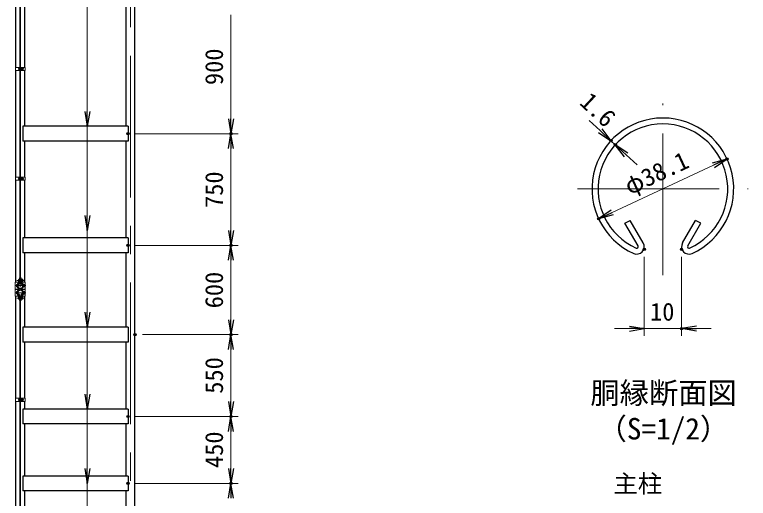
# Model space of a CAD drawing. Units: millimetres, scale not verified, with parts at other scales. Extents: x -10499 to 10501, y -7424 to 7426.
# Drawn here: x -2512 to 2418, y -2494 to 756 of the extents above; entities that cross this region are included whole.
import ezdxf
from ezdxf.enums import TextEntityAlignment as Align

# ---------------------------------------------------------------- set-up
doc = ezdxf.new("R2010")
doc.units = ezdxf.units.MM
doc.header["$LTSCALE"] = 30
doc.header["$PDMODE"] = 32
doc.header["$PDSIZE"] = 15
doc.linetypes.add('USER1', pattern=[50.8, 31.75, -6.35, 6.35, -6.35])
for name, color, linetype, lineweight in [('0-1_D-STR1', 1, 'Continuous', 25), ('0-4_D-BMK', 2, 'USER1', 13), ('0-5_D-STR3', 3, 'Continuous', 13), ('0-7_D-STR-DIM', 7, 'Continuous', 13), ('0-A_D-TTL-TXT', 7, 'Continuous', 13), ('0-B_D-STR-TXT', 7, 'Continuous', 13)]:
    doc.layers.add(name, color=color, linetype=linetype, lineweight=lineweight)
doc.layers.add('0-8_0', color=7, linetype='Continuous')
doc.layers.add('0-9_Defpoints', color=8, linetype='Continuous')
doc.styles.add('ＭＳ ゴシック', font='')
doc.styles.get('ＭＳ ゴシック').set_extended_font_data('MS Gothic')

# ---------------------------------------------------------------- blocks, each defined once
blk = doc.blocks.new('_Open')
at = {"layer": '0-8_0'}
blk.add_line((-30, 5), (0, 0), dxfattribs=at)
blk.add_lwpolyline([(-30, -5), (0, 0), (-30, 0)], dxfattribs=at)

msp = doc.modelspace()

# ---------------------------------------------------------------- linework, layer by layer
at = {"layer": '0-1_D-STR1'}
for p, q in [((-1704.23, -4994.43), (-1704.23, 4314.57)), ((-2504.73, 401.07), (-2504.73, 1117.07)), ((-2444.23, 401.07), (-2444.23, 805.57)), ((-1764.73, 805.57), (-1764.73, 5.57)), ((-2504.73, -335.93), (-2504.73, 380.07)), ((-2444.23, 5.57), (-2444.23, 380.07)), ((-1750.48, 5.57), (-2458.48, 5.57)), ((-2458.48, 5.57), (-2458.48, -94.43)), ((-1750.48, 5.57), (-1750.48, -94.43)), ((-1750.48, -94.43), (-2458.48, -94.43)), ((-2444.23, -335.93), (-2444.23, -94.43)), ((-1764.73, -94.43), (-1764.73, -744.43)), ((-2504.73, -1042.88), (-2504.73, -356.93)), ((-2444.23, -744.43), (-2444.23, -356.93)), ((1588.87, -646.51), (1623.6, -626.45)), ((1711.33, -778.41), (1623.6, -626.45)), ((1975.54, -778.41), (2063.27, -626.45)), ((2098.01, -646.51), (2063.27, -626.45)), ((1676.6, -798.46), (1588.87, -646.51)), ((2010.28, -798.46), (2098.01, -646.51)), ((-1750.48, -744.43), (-2458.48, -744.43)), ((-2458.48, -744.43), (-2458.48, -844.43)), ((-1750.48, -744.43), (-1750.48, -844.43)), ((-1750.48, -844.43), (-2458.48, -844.43)), ((-2444.23, -1042.88), (-2444.23, -844.43)), ((-1764.73, -844.43), (-1764.73, -1344.43)), ((-2481.15, -1050.05), (-2484.66, -1056.13)), ((-2484.66, -1056.13), (-2483.27, -1056.93)), ((-2479.76, -1050.85), (-2483.27, -1056.93)), ((-2469.19, -1050.85), (-2465.68, -1056.93)), ((-2467.8, -1050.05), (-2464.29, -1056.13)), ((-2464.29, -1056.13), (-2465.68, -1056.93)), ((-2504.73, -1090.98), (-2504.73, -1087.88)), ((-2484.66, -1122.74), (-2483.27, -1121.93)), ((-2481.15, -1128.81), (-2484.66, -1122.74)), ((-2479.76, -1128.01), (-2483.27, -1121.93)), ((-2469.19, -1128.01), (-2465.68, -1121.93)), ((-2467.8, -1128.81), (-2464.29, -1122.74)), ((-2464.29, -1122.74), (-2465.68, -1121.93)), ((-2444.23, -1090.98), (-2444.23, -1087.88)), ((-2504.73, -1821.93), (-2504.73, -1135.98)), ((-2444.23, -1344.43), (-2444.23, -1135.98)), ((-1750.48, -1344.43), (-2458.48, -1344.43)), ((-2458.48, -1344.43), (-2458.48, -1444.43)), ((-1750.48, -1344.43), (-1750.48, -1444.43)), ((-1750.48, -1444.43), (-2458.48, -1444.43)), ((-2444.23, -1821.93), (-2444.23, -1444.43)), ((-1764.73, -1444.43), (-1764.73, -1894.43)), ((-2504.73, -2558.93), (-2504.73, -1842.93)), ((-2444.23, -1894.43), (-2444.23, -1842.93)), ((-1750.48, -1894.43), (-2458.48, -1894.43)), ((-2458.48, -1894.43), (-2458.48, -1994.43)), ((-1750.48, -1894.43), (-1750.48, -1994.43)), ((-1750.48, -1994.43), (-2458.48, -1994.43)), ((-2444.23, -2344.43), (-2444.23, -1994.43)), ((-1764.73, -1994.43), (-1764.73, -2344.43)), ((-1750.48, -2344.43), (-2458.48, -2344.43)), ((-2458.48, -2344.43), (-2458.48, -2444.43)), ((-1750.48, -2344.43), (-1750.48, -2444.43)), ((-1750.48, -2444.43), (-2458.48, -2444.43)), ((-2444.23, -2558.93), (-2444.23, -2444.43)), ((-1764.73, -2444.43), (-1764.73, -2794.43))]:
    msp.add_line(p, q, dxfattribs=at)
for centre, radius, start, end in [((1843.44, -415.18), 476.25, 294.32478, 245.67522), ((1843.44, -415.18), 436.14, 294.32478, 245.67522), ((1667.92, -803.47), 50.13, 245.67522, 30), ((2018.96, -803.47), 50.13, 150, 294.32478), ((1667.92, -803.47), 10.03, 245.67522, 30), ((2018.96, -803.47), 10.03, 150, 294.32478), ((-2474.48, -1065.38), 19.05, 114.32478, 65.67522), ((-2474.48, -1065.38), 17.45, 114.32478, 65.67522), ((-2481.5, -1049.85), 2, 330, 114.32478), ((-2481.5, -1049.85), 0.401, 330, 114.32478), ((-2467.46, -1049.85), 2, 65.67522, 210), ((-2467.46, -1049.85), 0.401, 65.67522, 210), ((-2474.48, -1113.48), 19.05, 294.32478, 245.67522), ((-2474.48, -1113.48), 17.45, 294.32478, 245.67522), ((-2481.5, -1129.02), 2, 245.67522, 30), ((-2481.5, -1129.02), 0.401, 245.67522, 30), ((-2467.46, -1129.02), 2, 150, 294.32478), ((-2467.46, -1129.02), 0.401, 150, 294.32478)]:
    msp.add_arc(centre, radius, start, end, dxfattribs=at)
at = {"layer": '0-4_D-BMK'}
for p, q in [((-2474.48, 5975.57), (-2474.48, -5044.43)), ((-1734.48, -5044.43), (-1734.48, 4349.46)), ((-2489.03, 390.57), (-2450.43, 390.57)), ((1843.44, -994.72), (1843.44, 159.17)), ((-2489.03, -346.43), (-2450.43, -346.43)), ((1269.09, -415.18), (2417.79, -415.18)), ((-2498.92, -1030.38), (-2450.04, -1030.38)), ((-2512.44, -1065.38), (-2436.51, -1065.38)), ((-2512.44, -1113.48), (-2436.51, -1113.48)), ((-2498.92, -1148.48), (-2450.04, -1148.48)), ((-2489.03, -1832.43), (-2450.43, -1832.43))]:
    msp.add_line(p, q, dxfattribs=at)
at = {"layer": '0-5_D-STR3'}
for p, q in [((-2476.73, 1826.52), (-2476.73, -1045.38)), ((-2472.23, 1826.52), (-2472.23, -1045.38)), ((-2507.03, 401.07), (-2507.03, 380.07)), ((-2476.73, 401.07), (-2507.03, 401.07)), ((-2483.83, 397.07), (-2483.83, 384.07)), ((-2479.03, 401.07), (-2479.03, 380.07)), ((-2479.03, 398.57), (-2479.03, 382.57)), ((-2472.23, 401.07), (-2441.93, 401.07)), ((-2469.93, 401.07), (-2469.93, 380.07)), ((-2459.93, 398.67), (-2469.93, 398.67)), ((-2469.93, 398.67), (-2469.93, 382.47)), ((-2459.93, 394.62), (-2469.93, 394.62)), ((-2458.93, 396.8), (-2458.93, 384.45)), ((-2458.93, 394.57), (-2455.03, 394.57)), ((-2455.03, 394.57), (-2455.03, 386.57)), ((-2441.93, 401.07), (-2441.93, 380.07)), ((-2476.73, 380.07), (-2507.03, 380.07)), ((-2472.23, 380.07), (-2441.93, 380.07)), ((-2459.93, 386.52), (-2469.93, 386.52)), ((-2459.93, 382.47), (-2469.93, 382.47)), ((-2458.93, 393.89), (-2454.7, 393.89)), ((-2458.93, 387.24), (-2454.7, 387.24)), ((-2458.93, 386.57), (-2455.03, 386.57)), ((-2507.03, -335.93), (-2507.03, -356.93)), ((-2476.73, -335.93), (-2507.03, -335.93)), ((-2483.83, -339.93), (-2483.83, -352.93)), ((-2479.03, -335.93), (-2479.03, -356.93)), ((-2479.03, -338.43), (-2479.03, -354.43)), ((-2472.23, -335.93), (-2441.93, -335.93)), ((-2469.93, -335.93), (-2469.93, -356.93)), ((-2459.93, -338.33), (-2469.93, -338.33)), ((-2469.93, -338.33), (-2469.93, -354.53)), ((-2459.93, -342.38), (-2469.93, -342.38)), ((-2458.93, -340.2), (-2458.93, -352.55)), ((-2458.93, -342.43), (-2455.03, -342.43)), ((-2458.93, -343.11), (-2454.7, -343.11)), ((-2455.03, -342.43), (-2455.03, -350.43)), ((-2441.93, -335.93), (-2441.93, -356.93)), ((-2476.73, -356.93), (-2507.03, -356.93)), ((-2472.23, -356.93), (-2441.93, -356.93)), ((-2459.93, -350.48), (-2469.93, -350.48)), ((-2459.93, -354.53), (-2469.93, -354.53)), ((-2458.93, -349.76), (-2454.7, -349.76)), ((-2458.93, -350.43), (-2455.03, -350.43)), ((-2485.78, -1023.88), (-2485.78, -1036.88)), ((-2480.98, -1013.38), (-2480.98, -1042.95)), ((-2480.98, -1013.38), (-2478.68, -1013.38)), ((-2478.68, -1013.38), (-2478.68, -1042.95)), ((-2476.98, -1025.07), (-2478.68, -1025.07)), ((-2476.98, -1025.07), (-2476.98, -1035.7)), ((-2476.98, -1026.38), (-2476.73, -1026.38)), ((-2476.98, -1034.38), (-2476.73, -1034.38)), ((-2472.23, -1026.38), (-2470.28, -1026.38)), ((-2472.23, -1034.38), (-2470.28, -1034.38)), ((-2470.28, -1013.38), (-2470.28, -1042.95)), ((-2470.28, -1013.38), (-2467.98, -1013.38)), ((-2467.98, -1013.38), (-2467.98, -1042.95)), ((-2457.98, -1022.28), (-2467.98, -1022.28)), ((-2457.98, -1026.33), (-2467.98, -1026.33)), ((-2467.98, -1026.38), (-2467.78, -1026.38)), ((-2467.98, -1034.38), (-2467.78, -1034.38)), ((-2457.98, -1034.43), (-2467.98, -1034.43)), ((-2456.98, -1024.15), (-2456.98, -1036.5)), ((-2456.98, -1026.38), (-2456.98, -1034.38)), ((-2456.98, -1027.06), (-2456.65, -1027.06)), ((-2456.98, -1033.71), (-2456.65, -1033.71)), ((-2508.13, -1042.88), (-2480.98, -1042.88)), ((-2508.13, -1042.88), (-2508.13, -1087.88)), ((-2501.28, -1058.88), (-2501.28, -1071.88)), ((-2496.48, -1057.38), (-2496.48, -1073.38)), ((-2496.11, -1061.38), (-2496.48, -1061.38)), ((-2496.11, -1069.38), (-2496.48, -1069.38)), ((-2481.18, -1083.91), (-2481.96, -1086.07)), ((-2481.18, -1083.91), (-2481.18, -1087.88)), ((-2476.98, -1035.7), (-2478.68, -1035.7)), ((-2476.73, -1045.38), (-2472.23, -1045.38)), ((-2457.98, -1038.48), (-2467.98, -1038.48)), ((-2467.98, -1042.88), (-2440.83, -1042.88)), ((-2467.78, -1083.91), (-2467.78, -1087.88)), ((-2467.78, -1083.91), (-2466.99, -1086.07)), ((-2452.48, -1061.38), (-2452.84, -1061.38)), ((-2452.48, -1069.38), (-2452.84, -1069.38)), ((-2446.98, -1057.28), (-2452.48, -1057.28)), ((-2452.48, -1057.28), (-2452.48, -1073.48)), ((-2446.98, -1061.33), (-2452.48, -1061.33)), ((-2446.98, -1069.43), (-2452.48, -1069.43)), ((-2446.98, -1073.48), (-2452.48, -1073.48)), ((-2445.98, -1059.15), (-2445.98, -1071.5)), ((-2445.98, -1061.38), (-2445.48, -1061.38)), ((-2445.98, -1061.38), (-2445.48, -1061.38)), ((-2445.98, -1062.06), (-2445.15, -1062.06)), ((-2445.98, -1068.71), (-2445.15, -1068.71)), ((-2445.98, -1069.38), (-2445.48, -1069.38)), ((-2445.98, -1069.38), (-2445.48, -1069.38)), ((-2445.48, -1061.38), (-2445.48, -1069.38)), ((-2440.83, -1042.88), (-2440.83, -1087.88)), ((-2508.13, -1087.88), (-2481.18, -1087.88)), ((-2508.13, -1090.98), (-2481.18, -1090.98)), ((-2508.13, -1135.98), (-2508.13, -1090.98)), ((-2501.28, -1119.98), (-2501.28, -1106.98)), ((-2496.48, -1121.48), (-2496.48, -1105.48)), ((-2496.11, -1109.48), (-2496.48, -1109.48)), ((-2496.11, -1117.48), (-2496.48, -1117.48)), ((-2481.18, -1094.96), (-2481.96, -1092.8)), ((-2481.18, -1094.96), (-2481.18, -1090.98)), ((-2476.73, -1133.48), (-2476.73, -4005.38)), ((-2476.73, -1133.48), (-2472.23, -1133.48)), ((-2472.23, -1133.48), (-2472.23, -4005.38)), ((-2467.78, -1087.88), (-2440.83, -1087.88)), ((-2467.78, -1094.96), (-2467.78, -1090.98)), ((-2467.78, -1090.98), (-2440.83, -1090.98)), ((-2467.78, -1094.96), (-2466.99, -1092.8)), ((-2452.48, -1109.48), (-2452.84, -1109.48)), ((-2452.48, -1117.48), (-2452.84, -1117.48)), ((-2446.98, -1105.38), (-2452.48, -1105.38)), ((-2452.48, -1121.58), (-2452.48, -1105.38)), ((-2446.98, -1109.43), (-2452.48, -1109.43)), ((-2446.98, -1117.53), (-2452.48, -1117.53)), ((-2446.98, -1121.58), (-2452.48, -1121.58)), ((-2445.98, -1119.72), (-2445.98, -1107.37)), ((-2445.98, -1109.48), (-2445.48, -1109.48)), ((-2445.98, -1109.48), (-2445.48, -1109.48)), ((-2445.98, -1110.16), (-2445.15, -1110.16)), ((-2445.98, -1116.81), (-2445.15, -1116.81)), ((-2445.98, -1117.48), (-2445.48, -1117.48)), ((-2445.98, -1117.48), (-2445.48, -1117.48)), ((-2445.48, -1117.48), (-2445.48, -1109.48)), ((-2440.83, -1135.98), (-2440.83, -1090.98)), ((-2508.13, -1135.98), (-2480.98, -1135.98)), ((-2485.78, -1154.98), (-2485.78, -1141.98)), ((-2480.98, -1165.48), (-2480.98, -1135.91)), ((-2480.98, -1165.48), (-2478.68, -1165.48)), ((-2478.68, -1165.48), (-2478.68, -1135.91)), ((-2476.98, -1143.17), (-2478.68, -1143.17)), ((-2476.98, -1153.8), (-2478.68, -1153.8)), ((-2476.98, -1153.8), (-2476.98, -1143.17)), ((-2476.98, -1144.48), (-2476.73, -1144.48)), ((-2476.98, -1152.48), (-2476.73, -1152.48)), ((-2472.23, -1144.48), (-2470.28, -1144.48)), ((-2472.23, -1152.48), (-2470.28, -1152.48)), ((-2470.28, -1165.48), (-2470.28, -1135.91)), ((-2470.28, -1165.48), (-2467.98, -1165.48)), ((-2467.98, -1165.48), (-2467.98, -1135.91)), ((-2467.98, -1135.98), (-2440.83, -1135.98)), ((-2457.98, -1140.38), (-2467.98, -1140.38)), ((-2457.98, -1144.43), (-2467.98, -1144.43)), ((-2467.98, -1144.48), (-2467.78, -1144.48)), ((-2467.98, -1152.48), (-2467.78, -1152.48)), ((-2457.98, -1152.53), (-2467.98, -1152.53)), ((-2457.98, -1156.58), (-2467.98, -1156.58)), ((-2456.98, -1154.72), (-2456.98, -1142.37)), ((-2456.98, -1152.48), (-2456.98, -1144.48)), ((-2456.98, -1145.16), (-2456.65, -1145.16)), ((-2456.98, -1151.81), (-2456.65, -1151.81)), ((-2507.03, -1821.93), (-2507.03, -1842.93)), ((-2476.73, -1821.93), (-2507.03, -1821.93)), ((-2479.03, -1821.93), (-2479.03, -1842.93)), ((-2472.23, -1821.93), (-2441.93, -1821.93)), ((-2469.93, -1821.93), (-2469.93, -1842.93)), ((-2441.93, -1821.93), (-2441.93, -1842.93)), ((-2476.73, -1842.93), (-2507.03, -1842.93)), ((-2483.83, -1825.93), (-2483.83, -1838.93)), ((-2479.03, -1824.43), (-2479.03, -1840.43)), ((-2472.23, -1842.93), (-2441.93, -1842.93)), ((-2459.93, -1824.33), (-2469.93, -1824.33)), ((-2469.93, -1824.33), (-2469.93, -1840.53)), ((-2459.93, -1828.38), (-2469.93, -1828.38)), ((-2459.93, -1836.48), (-2469.93, -1836.48)), ((-2459.93, -1840.53), (-2469.93, -1840.53)), ((-2458.93, -1826.2), (-2458.93, -1838.55)), ((-2458.93, -1828.43), (-2455.03, -1828.43)), ((-2458.93, -1829.11), (-2454.7, -1829.11)), ((-2458.93, -1835.76), (-2454.7, -1835.76)), ((-2458.93, -1836.43), (-2455.03, -1836.43)), ((-2455.03, -1828.43), (-2455.03, -1836.43))]:
    msp.add_line(p, q, dxfattribs=at)
for centre, radius, start, end in [((-2467.63, 390.57), 8.7, 332.26063, 27.73937), ((-2461.46, 396.64), 2.54, 307.21089, 52.78911), ((-2462.53, 390.57), 8.5, 331.92751, 28.07249), ((-2461.48, 384.49), 2.55, 307.42505, 52.57495), ((-2467.63, -346.43), 8.7, 332.26063, 27.73937), ((-2461.46, -340.36), 2.54, 307.21089, 52.78911), ((-2462.53, -346.43), 8.5, 331.92751, 28.07249), ((-2461.48, -352.51), 2.55, 307.42505, 52.57495), ((-2465.68, -1030.38), 8.7, 332.26063, 27.73937), ((-2459.53, -1036.46), 2.55, 307.42505, 52.57495), ((-2459.51, -1024.31), 2.54, 307.21089, 52.78911), ((-2464.48, -1030.38), 8.5, 331.92751, 28.07249), ((-2474.48, -1065.38), 22, 110.1633, 250.11694), ((-2474.48, -1065.38), 19.7, 109.83718, 250.11694), ((-2482.98, -1042.95), 2, 297.27961, 0), ((-2482.98, -1042.95), 4.3, 294.96438, 0), ((-2465.98, -1042.95), 4.3, 180, 245.03562), ((-2465.98, -1042.95), 2, 180, 242.72039), ((-2474.48, -1065.38), 19.7, 289.88306, 70.16282), ((-2474.48, -1065.38), 22, 289.88306, 69.8367), ((-2454.68, -1065.38), 8.7, 332.26063, 27.73937), ((-2448.53, -1071.46), 2.55, 307.42505, 52.57495), ((-2448.51, -1059.31), 2.54, 307.21089, 52.78911), ((-2452.98, -1065.38), 8.5, 331.92751, 28.07249), ((-2474.48, -1113.48), 22, 109.88306, 249.8367), ((-2474.48, -1113.48), 19.7, 109.88306, 250.16282), ((-2482.98, -1135.91), 4.3, 0, 65.03562), ((-2465.98, -1135.91), 4.3, 114.96438, 180), ((-2474.48, -1113.48), 19.7, 289.83718, 70.11694), ((-2474.48, -1113.48), 22, 290.1633, 70.11694), ((-2448.53, -1107.41), 2.55, 307.42505, 52.57495), ((-2454.68, -1113.48), 8.7, 332.26063, 27.73937), ((-2448.51, -1119.56), 2.54, 307.21089, 52.78911), ((-2452.98, -1113.48), 8.5, 331.92751, 28.07249), ((-2482.98, -1135.91), 2, 0, 62.72039), ((-2465.98, -1135.91), 2, 117.27961, 180), ((-2459.53, -1142.41), 2.55, 307.42505, 52.57495), ((-2465.68, -1148.48), 8.7, 332.26063, 27.73937), ((-2459.51, -1154.56), 2.54, 307.21089, 52.78911), ((-2464.48, -1148.48), 8.5, 331.92751, 28.07249), ((-2467.63, -1832.43), 8.7, 332.26063, 27.73937), ((-2461.48, -1838.51), 2.55, 307.42505, 52.57495), ((-2461.46, -1826.36), 2.54, 307.21089, 52.78911), ((-2462.53, -1832.43), 8.5, 331.92751, 28.07249)]:
    msp.add_arc(centre, radius, start, end, dxfattribs=at)
for centre, start_param, end_param in [((-2479.03, 397.07), 1.5707963, 3.1415927), ((-2479.03, 384.07), 3.1415927, 4.712389), ((-2479.03, -339.93), 1.5707963, 3.1415927), ((-2479.03, -352.93), 3.1415927, 4.712389), ((-2480.98, -1023.88), 1.5707963, 3.1415927), ((-2496.48, -1058.88), 1.5707963, 3.1415927), ((-2496.48, -1071.88), 3.1415927, 4.712389), ((-2480.98, -1036.88), 3.1415927, 4.712389), ((-2496.48, -1106.98), 1.5707963, 3.1415927), ((-2496.48, -1119.98), 3.1415927, 4.712389), ((-2480.98, -1141.98), 1.5707963, 3.1415927), ((-2480.98, -1154.98), 3.1415927, 4.712389), ((-2479.03, -1825.93), 1.5707963, 3.1415927), ((-2479.03, -1838.93), 3.1415927, 4.712389)]:
    msp.add_ellipse(centre, major_axis=(4.8, 0), ratio=0.3125, start_param=start_param, end_param=end_param, dxfattribs=at)
at = {"layer": '0-7_D-STR-DIM'}
for p, q in [((-1059.48, 755.57), (-1059.48, 55.57)), ((1421.22, -23.01), (1347.95, 45.04)), ((-1700.48, -44.43), (-1009.48, -44.43)), ((-1700.48, -44.43), (-1009.48, -44.43)), ((1523.88, -118.36), (1494.49, -91.07)), ((-1059.48, -144.43), (-1059.48, -694.43)), ((1460.46, -127.7), (1460.76, -127.7)), ((1489.85, -155), (1490.15, -155)), ((1597.15, -186.42), (1670.42, -254.47)), ((1502.44, -574.19), (2184.44, -256.18)), ((-1700.48, -794.43), (-1009.48, -794.43)), ((-1700.48, -794.43), (-1009.48, -794.43)), ((1718.44, -871.61), (1718.44, -1403.61)), ((1968.44, -871.61), (1968.44, -1403.61)), ((-1059.48, -894.43), (-1059.48, -1294.43)), ((1618.44, -1353.61), (1518.44, -1353.61)), ((1718.44, -1353.61), (1968.44, -1353.61)), ((2068.44, -1353.61), (2168.44, -1353.61)), ((-1654.23, -1394.43), (-1009.48, -1394.43)), ((-1654.23, -1394.43), (-1009.48, -1394.43)), ((-1059.48, -1494.43), (-1059.48, -1844.43)), ((-1700.48, -1944.43), (-1009.48, -1944.43)), ((-1700.48, -1944.43), (-1009.48, -1944.43)), ((-1059.48, -2044.43), (-1059.48, -2294.43)), ((-1700.48, -2394.43), (-1009.48, -2394.43)), ((-1700.48, -2394.43), (-1009.48, -2394.43))]:
    msp.add_line(p, q, dxfattribs=at)
at = {"layer": '0-9_Defpoints'}
for p in [(-1750.48, -44.43), (-1059.48, -44.43), (1494.49, -91.07), (1494.49, -91.07), (1523.88, -118.36), (2275.07, -213.92), (1411.8, -616.45), (-1750.48, -794.43), (-1059.48, -794.43), (1718.44, -821.61), (1968.44, -821.61), (1968.44, -1353.61), (-1704.23, -1394.43), (-1059.48, -1394.43), (-1750.48, -1944.43), (-1059.48, -1944.43), (-1750.48, -2394.43), (-1059.48, -2394.43)]:
    msp.add_point(p, dxfattribs=at)
at = {"layer": '0-B_D-STR-TXT'}
for p, q in [((-2024.48, 2965.49), (-2024.48, -3792.43)), ((-2024.48, 2965.49), (-2024.48, -692.43)), ((-2024.48, 2965.49), (-2024.48, -3142.43)), ((-2024.48, 2965.49), (-2024.48, -2792.43)), ((-2024.48, 2965.49), (-2024.48, -2392.43)), ((-2024.48, 2965.49), (-2024.48, 7.57)), ((-2024.48, 2965.49), (-2024.48, -3492.43)), ((-2024.48, 2750.57), (-2024.48, -1342.43)), ((-2024.48, 2750.57), (-2024.48, -1892.43))]:
    msp.add_line(p, q, dxfattribs=at)

# ---------------------------------------------------------------- block references
at = {"layer": '0-7_D-STR-DIM', "xscale": 3.333333, "yscale": 3.333333}
for p, rotation in [((-1059.48, -44.43), 270), ((-1059.48, -44.43), 90), ((1494.49, -91.07), 317.11285), ((1523.88, -118.36), 137.11285), ((2275.07, -213.92), 24.99865), ((1411.8, -616.45), 204.99865), ((-1059.48, -794.43), 270), ((-1059.48, -794.43), 90), ((-1059.48, -1394.43), 270), ((1968.44, -1353.61), 180), ((-1059.48, -1394.43), 90), ((-1059.48, -1944.43), 270), ((-1059.48, -1944.43), 90), ((-1059.48, -2394.43), 270), ((-1059.48, -2394.43), 90)]:
    msp.add_blockref('_Open', p, dxfattribs=dict(at, rotation=rotation))
msp.add_blockref('_Open', (1718.44, -1353.61), dxfattribs=at)
at = {"layer": '0-B_D-STR-TXT', "xscale": 3.333333, "yscale": 3.333333, "rotation": 270}
for p in [(-2024.48, 5.57), (-2024.48, -694.43), (-2024.48, -1344.43), (-2024.48, -1894.43), (-2024.48, -2394.43)]:
    msp.add_blockref('_Open', p, dxfattribs=at)

# ---------------------------------------------------------------- texts
at = {"layer": '0-7_D-STR-DIM', "style": 'ＭＳ ゴシック'}
for s, rotation, p in [('900', 90, (-1076.35, 282.75)), ('1.6', 317.113, (1252.52, 130.63)), ('φ38.1', 24.999, (1635.8, -490.95)), ('750', 90, (-1076.35, -543.18)), ('600', 90, (-1076.35, -1217.56)), ('550', 90, (-1076.35, -1791.62)), ('450', 90, (-1076.35, -2290.68))]:
    msp.add_text(s, height=120.3, rotation=rotation, dxfattribs=at).set_placement(p, align=Align.BOTTOM_LEFT)
msp.add_text('10', height=120.3, dxfattribs=at).set_placement((1757.44, -1336.74), align=Align.BOTTOM_LEFT)
at = {"layer": '0-A_D-TTL-TXT', "style": 'ＭＳ ゴシック'}
for s, p in [('胴縁断面図', (1356.13, -1901.79)), ('（S=1/2）', (1404.86, -2142.27))]:
    msp.add_text(s, height=144.3, dxfattribs=at).set_placement(p, align=Align.BOTTOM_LEFT)
at = {"layer": '0-B_D-STR-TXT', "style": 'ＭＳ ゴシック'}
msp.add_text('主柱', height=120.3, dxfattribs=at).set_placement((1510.97, -2492.44), align=Align.BOTTOM_LEFT)

doc.saveas('drawing.dxf')
